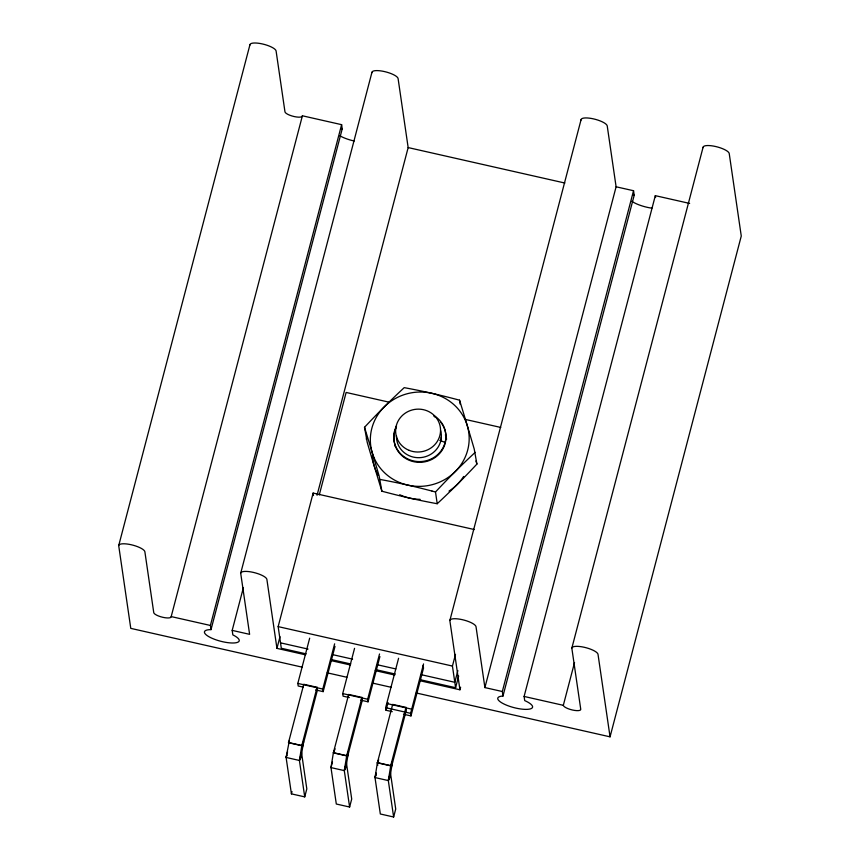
<?xml version="1.0" encoding="UTF-8"?>
<svg xmlns="http://www.w3.org/2000/svg" width="860" height="860" viewBox="0 0 860 860"><rect width="100%" height="100%" fill="white"/><g stroke="black" fill="none" stroke-linecap="round" stroke-linejoin="round"><path stroke-width="1.29" d="M304.73 796.876L299.409 760.466L301.505 752.489L306.816 788.91L304.73 796.876L291.411 793.866L286.1 757.445L289.379 740.611M301.193 756.961L299.409 760.455L301.15 756.639L303.569 741.718L301.828 745.523L299.409 760.455L286.09 757.434L287.584 751.758M335.142 748.856L333.4 752.672L330.982 767.593L336.303 804.014L349.612 807.024L351.708 799.058L346.387 762.637L344.301 770.614L349.612 807.024M346.085 767.12L344.29 770.614L346.042 766.797L348.461 751.876L346.72 755.682L344.29 770.614L330.982 767.593L332.476 761.906M376.196 773.011L375.003 777.569L380.324 813.99L393.633 817L388.322 780.579L375.003 777.558L377.422 762.626L378.722 759.778M393.633 817L395.718 809.034L390.408 772.613L388.322 780.579L390.053 776.763L392.483 761.831L390.73 765.647L388.312 780.568L390.107 777.085M118.734 545.498L249.948 44.709M302.322 667.188L130.774 628.37L118.734 545.853A13.491 3.805 14.7 0 1 131.214 544.745A13.491 3.805 14.7 0 1 144.878 551.765L153.757 612.642A8.998 2.537 14.7 0 0 162.873 617.319A8.998 2.537 14.7 0 0 171.194 616.588L302.397 115.788L341.613 124.668L342.226 128.817L211.012 629.617A17.985 5.074 14.7 0 0 208.98 636.755A17.985 5.074 14.7 0 0 234.533 642.936A17.985 5.074 14.7 0 0 232.845 634.895L232.189 630.391L243.401 587.573M211.012 629.617L210.399 625.457L341.613 124.668M240.736 573.104L371.95 72.315M306.203 653.89L281.306 648.257L278.156 626.617L313.137 493.07L474.322 529.545M305.536 654.836L276.942 648.365L280.005 636.69M317.05 495.274L408.156 147.576L398.094 78.582A13.491 3.805 14.7 0 0 384.431 71.563A13.491 3.805 14.7 0 0 371.95 72.67M319.275 494.941L346.129 392.45L389.365 402.233M303.193 687.118L298.194 685.99L297.818 683.41L309.675 638.163M301.774 745.706L317.082 687.28L303.773 684.27L288.465 742.696L301.774 745.706L302.15 748.297L317.469 689.87L317.082 687.28M291.411 793.866L292.013 791.587M315.674 689.946L323.166 691.633L322.79 689.053L334.637 643.817M323.166 691.633L335.013 646.397M349.321 697.578L343.086 696.159L342.71 693.579L354.556 648.343M346.666 755.865L361.974 697.438L348.665 694.428L333.358 752.855L346.666 755.865L347.042 758.455L362.35 700.029L361.974 697.438M360.555 700.115L368.048 701.814L367.671 699.234L379.529 653.987M368.048 701.814L379.905 656.578M392.257 711.671L386.022 710.263L385.645 707.683L398.588 658.265M386.022 710.263L388.053 702.502M377.744 765.4L377.368 762.82L392.676 704.394L405.995 707.404L406.371 709.984L391.063 768.41L390.687 765.83L405.995 707.404M403.49 714.219L410.983 715.918L410.607 713.327L423.55 663.92M410.983 715.918L423.518 668.091L423.142 665.5M449.877 620.436L581.08 119.647M420.207 679.69L455.596 687.699L452.435 666.059L455.488 654.385M457.864 670.606L454.8 682.292L420.733 674.573M455.596 687.699L458.649 676.024M419.906 680.722L459.939 689.784L460.616 687.183M689.634 203.422L655.32 195.661L524.106 696.449L524.707 700.599A17.985 5.074 14.7 0 1 529.04 709.188A17.985 5.074 14.7 0 1 503.605 703.835A17.985 5.074 14.7 0 1 502.982 696.03L502.326 691.526L484.9 687.581L616.104 186.792L607.225 125.915A13.491 3.805 14.7 0 0 593.561 118.895A13.491 3.805 14.7 0 0 581.08 119.992M502.326 691.526L633.54 190.726L616.104 186.792M502.982 696.03L634.196 195.231L633.54 190.726M571.868 648.042L703.082 147.253M416.251 692.977L610.052 736.837L598.012 654.309A13.491 3.805 14.7 0 0 584.349 647.3A13.491 3.805 14.7 0 0 571.868 648.397L580.747 709.274A8.998 2.537 14.7 0 1 572.427 710.005A8.998 2.537 14.7 0 1 563.321 705.329L574.544 662.512M610.052 736.837L741.266 236.038L729.226 153.521A13.491 3.805 14.7 0 0 715.563 146.501A13.491 3.805 14.7 0 0 703.082 147.608M286.09 757.434L286.96 755.532M375.003 777.558L376.304 774.699M364.511 427.291L366.973 424.679A211.345 50.633 -47.7 0 1 384.269 406.834A211.345 50.633 -47.7 0 1 401.706 389.999L404.211 387.645L407.64 388.29A211.625 59.652 14.7 0 1 431.795 393.278A211.334 59.577 14.7 0 1 456.079 399.266L459.552 400.169L460.508 403.297A211.345 8.944 74.1 0 1 467.281 425.625A211.345 8.944 74.1 0 1 474.204 448.952L476.913 464.088L474.451 466.7A211.345 50.633 -47.7 0 1 457.154 484.546A211.345 50.633 -47.7 0 1 439.718 501.38L437.213 503.734L433.784 503.089A211.334 59.577 14.7 0 1 409.639 498.101A211.625 59.652 14.7 0 1 385.344 492.113L381.872 491.21L380.915 488.082A211.345 8.944 74.1 0 1 374.143 465.754A211.345 8.944 74.1 0 1 367.231 442.427L364.511 427.291L365.468 430.409A211.345 8.944 74.1 0 1 372.24 452.736A211.345 8.944 74.1 0 1 379.163 476.064L381.872 491.21M437.213 503.734L435.504 491.985L437.955 489.362A211.345 50.633 -47.7 0 1 455.252 471.527A211.345 50.633 -47.7 0 1 472.699 454.693L475.193 452.338M366.231 439.041L367.478 437.869M380.152 479.461L383.592 480.106A211.625 59.652 14.7 0 1 407.737 485.083A211.334 59.577 14.7 0 1 432.021 491.071M408.156 147.576L564.848 183.029M465.367 419.433L500.756 427.441M278.156 626.617L452.435 666.059M171.194 616.588L210.399 625.457M232.189 630.391L249.615 634.336L240.736 573.459A13.491 3.805 14.7 0 1 253.216 572.362A13.491 3.805 14.7 0 1 266.88 579.371L276.942 648.365M524.106 696.449L563.321 705.329M280.521 642.85L308.041 649.074M332.938 654.707L352.589 659.158M377.486 664.791L395.837 668.94M331.1 659.523L350.762 663.974M375.659 669.607L395.31 674.057M330.702 660.534L350.138 664.93M375.304 670.628L394.751 675.025M327.198 672.821L346.838 677.261M373.036 683.195L391.364 687.344M297.818 683.41L322.79 689.053M386.731 703.501L411.704 709.156M342.71 693.579L367.671 699.234M385.645 707.683L410.607 713.327M288.508 742.513L301.828 745.523M333.4 752.672L346.72 755.682M377.422 762.626L390.73 765.647M377.368 762.82L390.687 765.83M432.021 491.06L435.504 491.985M439.772 440.341L445.093 442.448L445.2 443.19M475.956 460.971L476.913 464.088M655.32 195.661L655.589 197.477M459.552 400.169L460.121 404.082M484.9 687.581L476.021 626.703A13.491 3.805 14.7 0 0 462.358 619.684A13.491 3.805 14.7 0 0 449.877 620.791L459.939 689.784M394.557 431.01L394.665 431.752M313.137 493.07L313.502 495.564M249.948 45.053A13.491 3.805 14.7 0 1 262.429 43.957A13.491 3.805 14.7 0 1 276.092 50.977L284.972 111.843A8.998 2.537 14.7 0 0 294.077 116.53A8.998 2.537 14.7 0 0 302.397 115.788M354.202 141.008A17.985 5.074 14.7 0 1 339.818 135.751M341.259 128.839A17.985 5.074 14.7 0 1 342.226 128.817M651.88 208.174A17.985 5.074 14.7 0 1 631.81 201.283M633.315 195.295A17.985 5.074 14.7 0 1 634.196 195.231M440.653 430.581A22.478 21.414 -8.3 0 1 421.411 457.531A22.478 21.414 -8.3 0 1 396.471 435.869M445.383 434.837A26.079 24.843 -8.3 0 1 446.372 438.32M394.826 445.985A26.079 24.843 -8.3 0 1 394.665 444.168M445.835 435.816A26.079 24.843 -8.3 0 1 446.566 439.374M440.976 422.518A26.079 24.843 -8.3 0 1 423.034 462.121A26.079 24.843 -8.3 0 1 395.858 428.291M434.096 416.401A26.079 24.843 -8.3 0 1 435.654 417.433M433.988 415.66A26.079 24.843 -8.3 0 1 442.201 449.178A26.079 24.843 -8.3 0 1 407.296 458.692A26.079 24.843 -8.3 0 1 396.535 425.883M463.669 476.462A49.461 47.117 -8.3 0 1 449.006 491.103M420.121 499.348A49.461 47.117 -8.3 0 1 399.696 494.726M378.12 475.064A49.461 47.117 -8.3 0 1 372.348 455.8M441.126 437.224A21.457 20.447 -8.3 0 1 441.159 440.202M409.081 450.339A22.478 21.414 -8.3 0 0 440.406 427.904A22.478 21.414 -8.3 0 0 404.77 413.488A22.478 21.414 -8.3 0 0 409.081 450.339M400.201 482.772A49.461 47.117 -8.3 0 0 468.84 433.064A49.461 47.117 -8.3 0 0 390.246 401.76A49.461 47.117 -8.3 0 0 400.201 482.772"/></g></svg>
